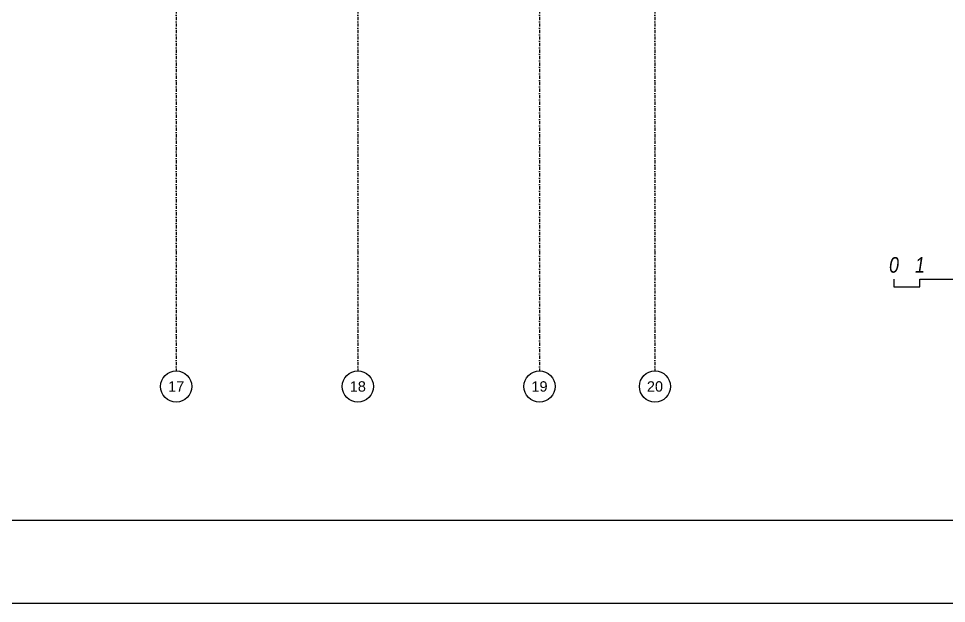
# Model space of a CAD drawing. Header units: metres. Extents: x -19121 to 152404, y -12107 to 29421.
# Drawn here: x 65972 to 69548, y -4219 to -1964 of the extents above; entities that cross this region are included whole.
import ezdxf
from ezdxf.enums import TextEntityAlignment as Align

# ---------------------------------------------------------------- set-up
doc = ezdxf.new("R2010")
doc.units = ezdxf.units.M
doc.header["$LTSCALE"] = 50
doc.header["$MEASUREMENT"] = 0
doc.linetypes.add('DASHDOT2', pattern=[0.5, 0.25, -0.125, 0, -0.125])
doc.layers.get('0').update_dxf_attribs({"color": 9, "lineweight": 9})
for name, color, linetype, lineweight in [('03', 18, 'Continuous', 9), ('21', 9, 'Continuous', 9), ('24', 9, 'DASHDOT2', 9), ('40A', 9, 'Continuous', 9)]:
    doc.layers.add(name, color=color, linetype=linetype, lineweight=lineweight)
doc.styles.add('Arial', font='arial.ttf', dxfattribs={"height": 2.5})
doc.styles.add('MuuM_TEXT-ITALIC', font='ARIALNI.TTF')

# ---------------------------------------------------------------- blocks, each defined once
blk = doc.blocks.new('0_graphicscale')
blk.add_lwpolyline([(0, 2.95), (0, 0), (10, 0), (10, 2.95), (50, 2.95), (50, 0), (100, 0), (100, 2.95), (150, 2.95), (150, 0), (200, 0), (200, 2.95)])
at = {"style": 'MuuM_TEXT-ITALIC'}
for s, p in [('0', (0, 8.49)), ('1', (10, 8.49)), ('5', (50, 8.49)), ('10', (100, 8.49)), ('15', (150, 8.49)), ('20m', (200, 8.49))]:
    blk.add_text(s, height=6, dxfattribs=at).set_placement(p, align=Align.MIDDLE_CENTER)
blk = doc.blocks.new('0_aks')
at = {"linetype": 'Continuous'}
blk.add_circle((0, 0), 3, dxfattribs=at)
at = {"style": 'Arial'}
blk.add_attdef('AKS', text='', height=2, dxfattribs=at).set_placement((0, 0), align=Align.MIDDLE_CENTER)
blk = doc.blocks.new('p-akslar_yeni')
at = {"layer": '24'}
for points in [[(16995, -8575), (16995, -11897.2)], [(17695, -8575), (17695, -11897.2)], [(18395, -8575), (18395, -11897.2)], [(18840, -8575), (18840, -11897.2)]]:
    blk.add_lwpolyline(points, dxfattribs=at)
at = {"layer": '21', "xscale": 20, "yscale": 20, "zscale": 20}
for p, values in [((16995, -11957.2), {'AKS': '17'}), ((17695, -11957.2), {'AKS': '18'}), ((18395, -11957.2), {'AKS': '19'}), ((18840, -11957.2), {'AKS': '20'})]:
    blk.add_blockref('0_aks', p, dxfattribs=at).add_auto_attribs(values)

msp = doc.modelspace()

# ---------------------------------------------------------------- linework, layer by layer
at = {"layer": '40A'}
for points in [[(74159.28, -4218.56), (46159.28, -4218.56), (46159.28, 12601.44), (74159.28, 12601.44)], [(46479.28, 12281.44), (71999.52, 12281.44), (71999.52, -3898.56), (46479.28, -3898.56)]]:
    msp.add_lwpolyline(points, close=True, dxfattribs=at)

# ---------------------------------------------------------------- block references
at = {"layer": '03', "xscale": 10, "yscale": 10, "zscale": 10}
msp.add_blockref('0_graphicscale', (69346.18, -2998.56), dxfattribs=at)
at = {"layer": '24'}
msp.add_blockref('p-akslar_yeni', (49585, 8575), dxfattribs=at)

doc.saveas('drawing.dxf')
